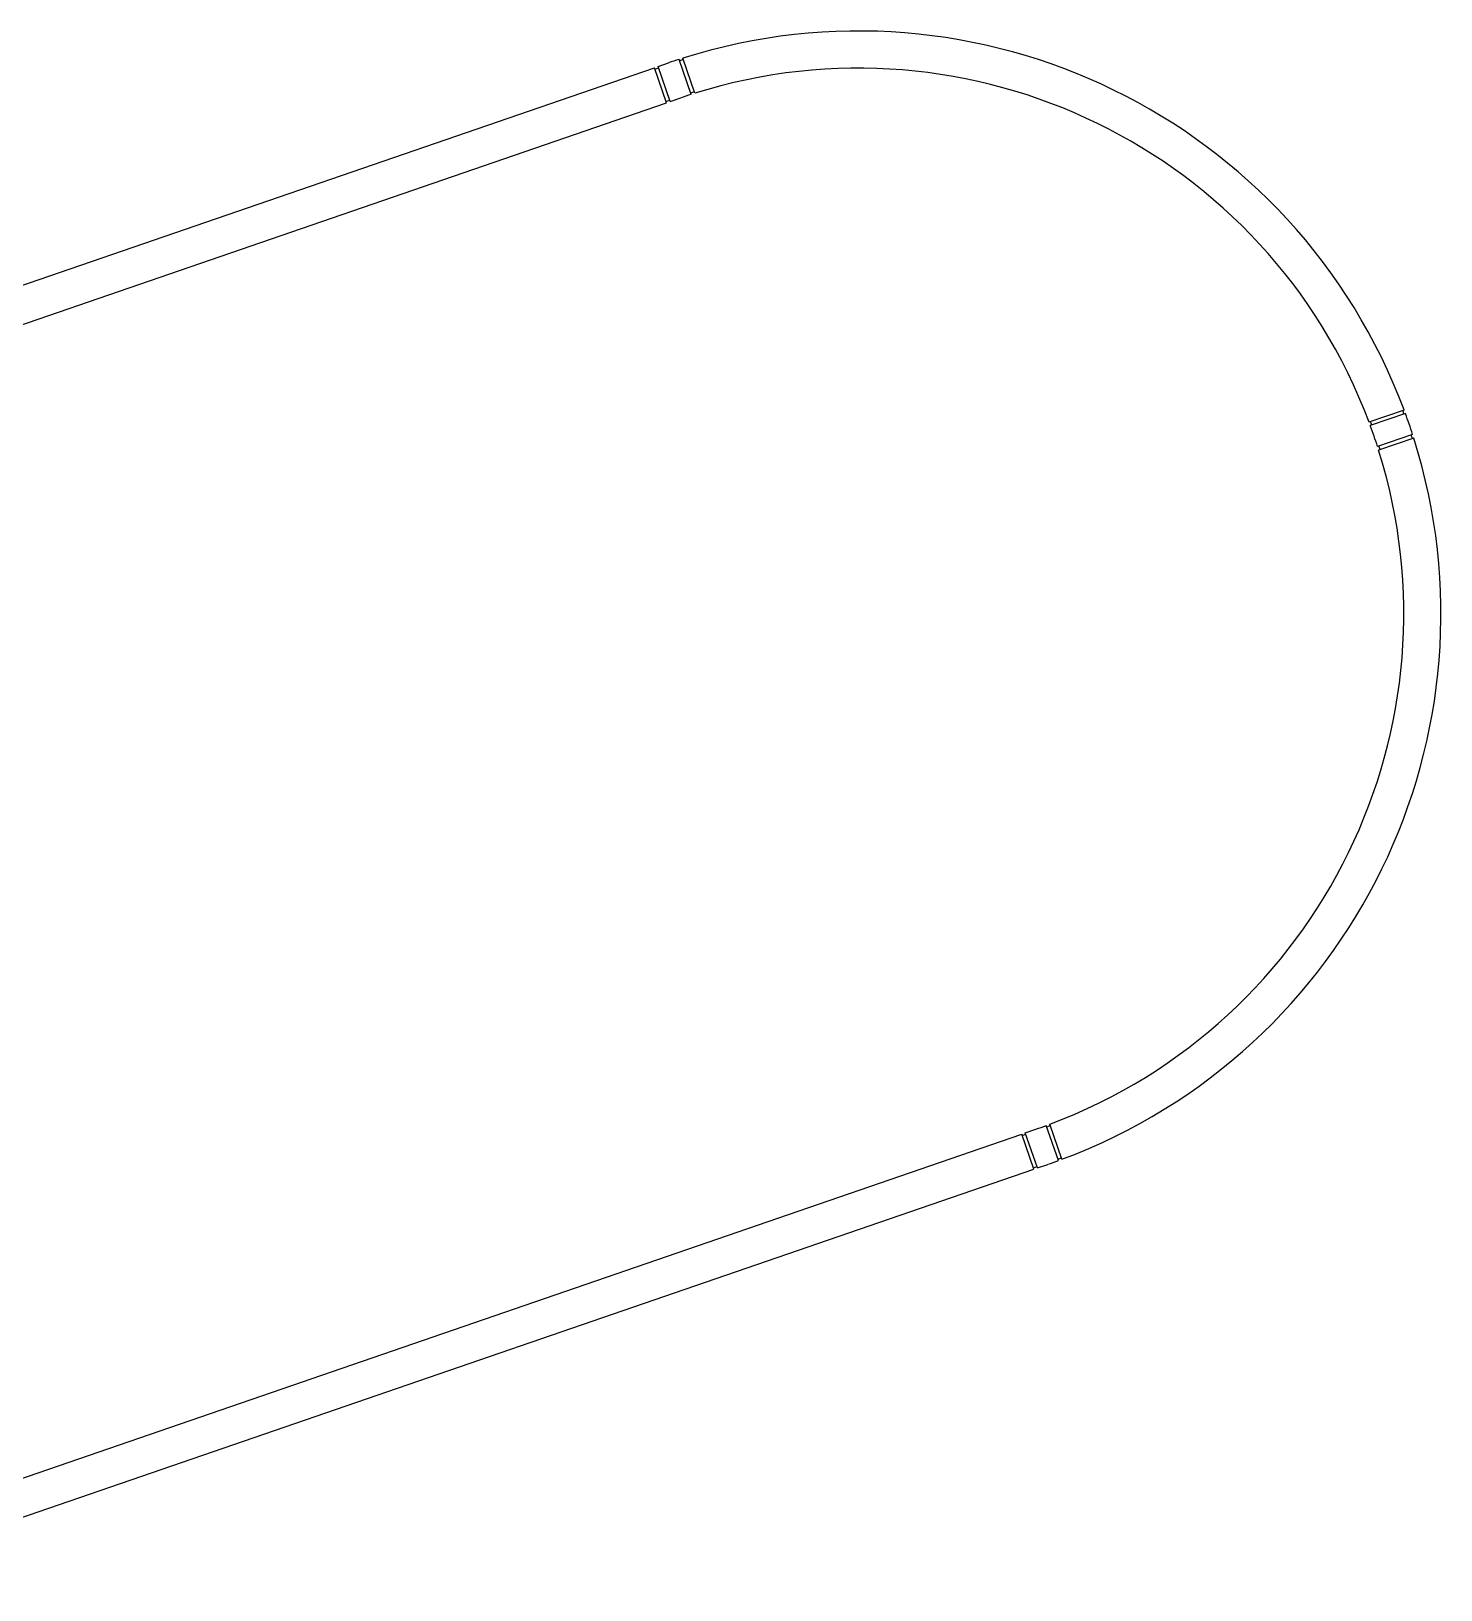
# Model space of a CAD drawing. Extents: x 809487 to 809680, y 818779 to 819225.
# Drawn here: x 809538.849 to 809540.749, y 819063.055 to 819065.156 of the extents above; entities that cross this region are included whole.
import ezdxf

# ---------------------------------------------------------------- set-up
doc = ezdxf.new("R2010")
doc.units = 0
doc.layers.add('F-RC', color=7, linetype='Continuous')

msp = doc.modelspace()

# ---------------------------------------------------------------- linework, layer by layer
at = {"layer": 'F-RC'}
for p, q in [((809538.0429, 819064.5397), (809539.6894, 819065.1067)), ((809538.0429, 819064.5397), (809539.6894, 819065.1067)), ((809539.7057, 819065.0594), (809539.6894, 819065.1067)), ((809539.7057, 819065.0594), (809539.6894, 819065.1067)), ((809539.69, 819065.1048), (809539.6948, 819065.1064)), ((809539.69, 819065.1048), (809539.6948, 819065.1064)), ((809539.6941, 819065.1083), (809539.7083, 819065.1132)), ((809539.6941, 819065.1083), (809539.7083, 819065.1132)), ((809539.7104, 819065.061), (809539.6941, 819065.1083)), ((809539.7104, 819065.061), (809539.6941, 819065.1083)), ((809539.7388, 819065.0706), (809539.7225, 819065.1179)), ((809539.7388, 819065.0706), (809539.7225, 819065.1179)), ((809539.7436, 819065.0722), (809539.7273, 819065.1195)), ((809539.7436, 819065.0722), (809539.7273, 819065.1195)), ((809538.0592, 819064.4925), (809539.7057, 819065.0594)), ((809538.0592, 819064.4925), (809539.7057, 819065.0594)), ((809539.705, 819065.0613), (809539.7097, 819065.0629)), ((809539.705, 819065.0613), (809539.7097, 819065.0629)), ((809539.7104, 819065.061), (809539.7246, 819065.0659)), ((809539.7104, 819065.061), (809539.7246, 819065.0659)), ((809540.6993, 819064.6453), (809540.652, 819064.6291)), ((809540.6993, 819064.6453), (809540.652, 819064.6291)), ((809540.7011, 819064.6407), (809540.6538, 819064.6244)), ((809540.7011, 819064.6407), (809540.6538, 819064.6244)), ((809540.7108, 819064.6123), (809540.6636, 819064.596)), ((809540.7108, 819064.6123), (809540.6636, 819064.596)), ((809540.7124, 819064.6075), (809540.6651, 819064.5912)), ((809540.7124, 819064.6075), (809540.6651, 819064.5912)), ((809540.189, 819063.6711), (809540.2032, 819063.676)), ((809540.189, 819063.6711), (809540.2032, 819063.676)), ((809540.2336, 819063.6337), (809540.2173, 819063.681)), ((809540.2336, 819063.6337), (809540.2173, 819063.681)), ((809540.2383, 819063.6355), (809540.222, 819063.6828)), ((809540.2383, 819063.6355), (809540.222, 819063.6828)), ((809538.5377, 819063.1025), (809540.1842, 819063.6695)), ((809538.5377, 819063.1025), (809540.1842, 819063.6695)), ((809540.2005, 819063.6222), (809540.1842, 819063.6695)), ((809540.2005, 819063.6222), (809540.1842, 819063.6695)), ((809540.1849, 819063.6676), (809540.1896, 819063.6692)), ((809540.1849, 819063.6676), (809540.1896, 819063.6692)), ((809540.2053, 819063.6238), (809540.189, 819063.6711)), ((809540.2053, 819063.6238), (809540.189, 819063.6711)), ((809538.554, 819063.0553), (809540.2005, 819063.6222)), ((809538.554, 819063.0553), (809540.2005, 819063.6222)), ((809540.1999, 819063.6241), (809540.2046, 819063.6257)), ((809540.1999, 819063.6241), (809540.2046, 819063.6257)), ((809540.2053, 819063.6238), (809540.2194, 819063.6287)), ((809540.2053, 819063.6238), (809540.2194, 819063.6287))]:
    msp.add_line(p, q, dxfattribs=at)
for radius, start, end in [(0.785, 20.4599, 107.5401), (0.785, 20.4599, 107.5401), (0.785, 107.9051, 109), (0.785, 107.9051, 109), (0.783, 107.5363, 107.9023), (0.783, 107.5363, 107.9023), (0.735, 20.5593, 107.4407), (0.735, 20.5593, 107.4407), (0.735, 107.8306, 109), (0.735, 107.8306, 109), (0.737, 107.445, 107.8338), (0.737, 107.445, 107.8338), (0.783, 20.0977, 20.4637), (0.783, 20.0977, 20.4637), (0.785, 17.9051, 20.0949), (0.785, 17.9051, 20.0949), (0.735, 17.8306, 20.1694), (0.735, 17.8306, 20.1694), (0.737, 20.1662, 20.555), (0.737, 20.1662, 20.555), (0.785, 290.4599, 17.5401), (0.785, 290.4599, 17.5401), (0.783, 17.5363, 17.9023), (0.783, 17.5363, 17.9023), (0.735, 290.5593, 17.4407), (0.735, 290.5593, 17.4407), (0.737, 17.445, 17.8338), (0.737, 17.445, 17.8338), (0.735, 289, 290.1694), (0.735, 289, 290.1694), (0.737, 290.1662, 290.555), (0.737, 290.1662, 290.555), (0.785, 289, 290.0949), (0.785, 289, 290.0949), (0.783, 290.0977, 290.4637), (0.783, 290.0977, 290.4637)]:
    msp.add_arc((809539.9639, 819064.371), radius, start, end, dxfattribs=at)

doc.saveas('drawing.dxf')
